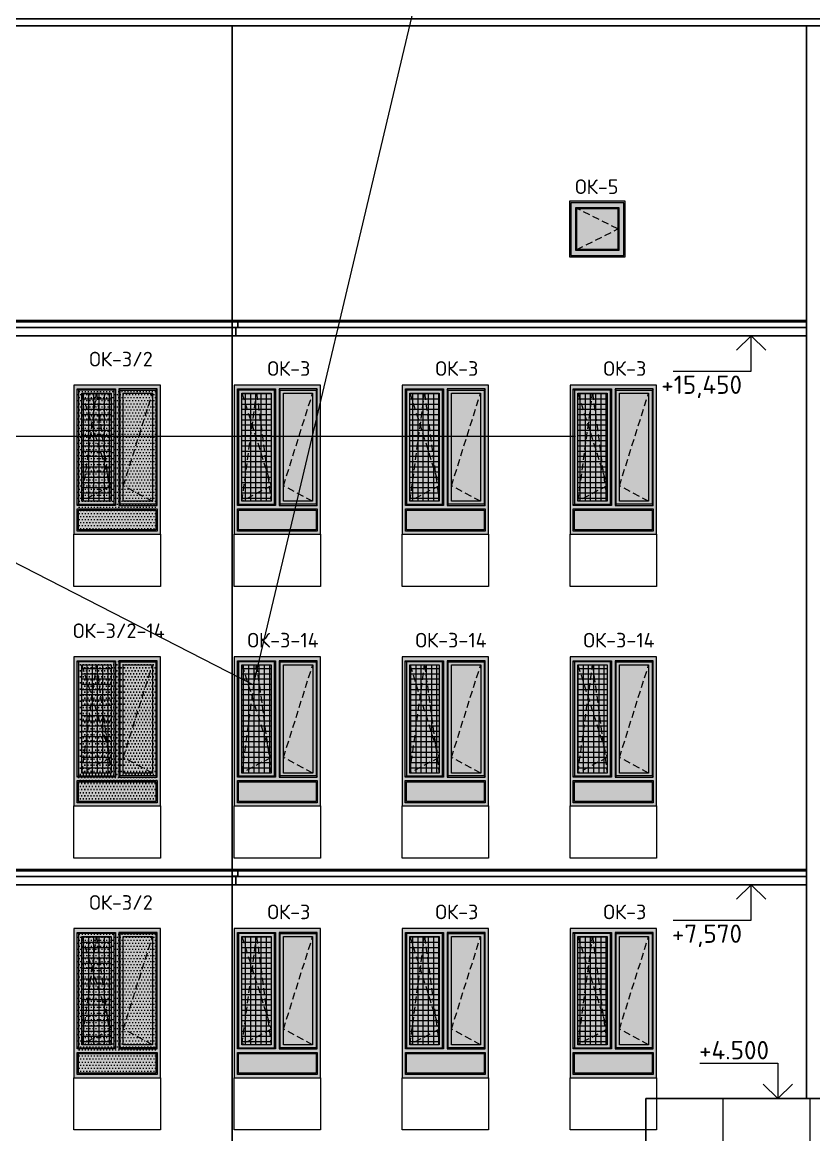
# Model space of a CAD drawing. Header units: millimetres. Extents: x -136099598 to 9192475, y 0 to 555997.
# Drawn here: x -331665 to -320310, y 292534 to 308503 of the extents above; entities that cross this region are included whole.
import ezdxf
from ezdxf import colors
from ezdxf.entities.mleader import LeaderData, LeaderLine
from ezdxf.math import Vec2, Vec3

# ---------------------------------------------------------------- set-up
doc = ezdxf.new("R2010")
doc.units = ezdxf.units.MM
doc.header["$MEASUREMENT"] = 0
doc.linetypes.add('ADSK_Штриховая_ш2 п1', pattern=[3, 2, -1])
doc.layers.get('0').update_dxf_attribs({"color": 250, "lineweight": 9})
doc.layers.add('!_Окно_00_Штрих_Стекло', color=7, linetype='Continuous', lineweight=0, true_color=0x737373)
doc.layers.add('RAL 7016', color=7, linetype='Continuous', lineweight=0, true_color=0x383e42)
for name, color, linetype in [('PDF _0', 7, 'Continuous'), ('PDF _PDF _0', 7, 'Continuous'), ('PDF _Текст', 7, 'Continuous')]:
    doc.layers.add(name, color=color, linetype=linetype)
for name, color, linetype, lineweight in [('АР-Выноски', 5, 'Continuous', 5), ('АР_Карниз основная часть 4 этажа', 103, 'Continuous', 30), ('АР_колонны металлические', 251, 'Continuous', 30), ('АР_Отметки', 250, 'Continuous', 15), ('Подвал', 250, 'ADSK_Штриховая_ш2 п1', 30), ('РАЗМЕРЫ ВНУТРЕННИЕ', 137, 'Continuous', 5), ('СТЕНЫ кирпич ЛИДЕР', 250, 'Continuous', 15), ('Фасад_тонкие', 7, 'Continuous', 5)]:
    doc.layers.add(name, color=color, linetype=linetype, lineweight=lineweight)
doc.styles.add('ICOCPEUR', font='isocpeur.ttf')
doc.styles.add('ISOCPEUR', font='isocpeur.ttf', dxfattribs={"width": 0.7})
doc.styles.add('PDF ISOCPEUR', font='isocpeur.ttf')
pattern_1 = [(180, (113, 473.496), (-7e-15, -75), []), (270, (113, 473.496), (75, -1e-14), [])]

# ---------------------------------------------------------------- blocks, each defined once
blk = doc.blocks.new('A$Cb9b29b39')
at = {"layer": '!_Окно_00_Штрих_Стекло'}
h = blk.add_hatch(color=256, dxfattribs=at)
h.dxf.hatch_style = 1
h.set_gradient(color1=(70, 92, 124), color2=(219, 225, 235), name='CURVED')
h.paths.add_polyline_path([(113, 2027), (532, 2027), (532, 473), (113, 473)])
h.paths.add_polyline_path([(1127, 2027), (708, 2027), (708, 473), (1127, 473)])
h.paths.add_polyline_path([(63, 347), (1177, 347), (1177, 63), (63, 63)])
at = {"layer": 'PDF _PDF _0', "lineweight": 0, "true_color": 0x636466}
h = blk.add_hatch(dxfattribs=at)
h.set_pattern_fill('ANSI37', color=251, scale=600, angle=135)
h.set_pattern_definition(pattern_1)
h.paths.add_polyline_path([(532, 473), (532, 2027), (113, 2026), (113, 473)])
at = {"layer": 'RAL 7016'}
h = blk.add_hatch(color=256, dxfattribs=at)
h.dxf.hatch_style = 1
h.paths.add_polyline_path([(0, 0), (1240, 0), (1240, 2140), (0, 2140)])
h.paths.add_polyline_path([(63, 347), (1177, 347), (1177, 63), (63, 63)], flags=16)
h.paths.add_polyline_path([(708, 2027), (1127, 2027), (1127, 473), (708, 473)], flags=16)
h.paths.add_polyline_path([(113, 2027), (532, 2027), (532, 473), (113, 473)], flags=16)
at = {"layer": 'PDF _0', "linetype": 'ADSK_Штриховая_ш2 п1', "lineweight": 0, "ltscale": 50}
for p, q in [((113, 473), (323, 2027)), ((113, 2027), (532, 697)), ((323, 2027), (532, 473)), ((708, 697), (1127, 2027)), ((532, 697), (113, 473)), ((1127, 473), (708, 697))]:
    blk.add_line(p, q, dxfattribs=at)
at = {"layer": 'PDF _Текст'}
for points in [[(0, 0), (1240, 0), (1240, 2140), (0, 2140)], [(113, 2027), (532, 2027), (532, 473), (113, 473)], [(708, 2027), (1127, 2027), (1127, 473), (708, 473)], [(47, 363), (1193, 363), (1193, 47), (47, 47)], [(63, 347), (1177, 347), (1177, 63), (63, 63)]]:
    blk.add_lwpolyline(points, close=True, dxfattribs=at)
at = {"layer": 'РАЗМЕРЫ ВНУТРЕННИЕ'}
for p, q in [((47, 2086), (63, 2070)), ((579, 2070), (595, 2086)), ((662, 2070), (646, 2086)), ((1193, 2086), (1177, 2070)), ((63, 430), (47, 414)), ((579, 430), (595, 414)), ((662, 430), (646, 414)), ((1177, 430), (1193, 414))]:
    blk.add_line(p, q, dxfattribs=at)
at = {"layer": 'РАЗМЕРЫ ВНУТРЕННИЕ', "color": 7}
for points in [[(595, 414), (47, 414), (47, 2086), (595, 2086)], [(646, 414), (1193, 414), (1193, 2086), (646, 2086)]]:
    blk.add_lwpolyline(points, close=True, dxfattribs=at)
at = {"layer": 'РАЗМЕРЫ ВНУТРЕННИЕ'}
for points in [[(63, 430), (579, 430), (579, 2070), (63, 2070)], [(1177, 430), (662, 430), (662, 2070), (1177, 2070)]]:
    blk.add_lwpolyline(points, close=True, dxfattribs=at)
at = {"layer": 'PDF _Текст', "lineweight": 0, "insert": (478, 2274), "char_height": 210, "attachment_point": 7, "style": 'PDF ISOCPEUR'}
blk.add_mtext('ОК-3', dxfattribs=at)
blk = doc.blocks.new('A$C51732155')
at = {"layer": '!_Окно_00_Штрих_Стекло'}
h = blk.add_hatch(color=256, dxfattribs=at)
h.dxf.hatch_style = 1
h.set_gradient(color1=(70, 92, 124), color2=(219, 225, 235), name='CURVED')
h.paths.add_polyline_path([(104, 106), (693, 106), (693, 695), (104, 695)])
at = {"layer": 'RAL 7016', "ltscale": 100, "transparency": 33554687}
h = blk.add_hatch(color=256, dxfattribs=at)
h.dxf.hatch_style = 1
h.paths.add_polyline_path([(798, 798), (0, 798), (0, 0), (798, 0)])
h.paths.add_polyline_path([(693, 695), (693, 106), (104, 106), (104, 695)], flags=16)
at = {"layer": 'PDF _0', "lineweight": 0}
blk.add_lwpolyline([(89, 710), (708, 710), (709, 92), (89, 92)], close=True, dxfattribs=at)
at = {"layer": 'PDF _0', "linetype": 'ADSK_Штриховая_ш2 п1', "lineweight": 0, "ltscale": 50}
blk.add_lwpolyline([(104, 106), (693, 401), (104, 695)], dxfattribs=at)
at = {"layer": 'PDF _PDF _0', "lineweight": 0}
for points in [[(0, 0), (798, 0), (798, 798), (0, 798)], [(20, 20), (778, 20), (778, 778), (20, 778)], [(693, 106), (104, 106), (104, 695), (693, 695)]]:
    blk.add_lwpolyline(points, close=True, dxfattribs=at)
at = {"layer": 'PDF _Текст', "lineweight": 0, "insert": (81, 902), "char_height": 210, "attachment_point": 7, "style": 'PDF ISOCPEUR'}
blk.add_mtext('ОК-5', dxfattribs=at)
blk = doc.blocks.new('A$C3f7f453c')
at = {"layer": '!_Окно_00_Штрих_Стекло'}
h = blk.add_hatch(color=256, dxfattribs=at)
h.dxf.hatch_style = 1
h.set_gradient(color1=(70, 92, 124), color2=(219, 225, 235), name='CURVED')
h.paths.add_polyline_path([(113, 2027), (532, 2027), (532, 473), (113, 473)])
h.paths.add_polyline_path([(1127, 2027), (708, 2027), (708, 473), (1127, 473)])
h.paths.add_polyline_path([(63, 347), (1177, 347), (1177, 63), (63, 63)])
h = blk.add_hatch()
h.set_pattern_fill('DOTS', color=256, scale=700)
h.set_pattern_definition([(0, (189864.078, -282171.71), (21.875, 43.75), [0, -43.75])])
h.paths.add_polyline_path([(1193, 2086), (47, 2086), (47, 47), (1193, 47)])
at = {"layer": 'PDF _PDF _0', "lineweight": 0, "true_color": 0x636466}
h = blk.add_hatch(dxfattribs=at)
h.set_pattern_fill('ANSI37', color=251, scale=600, angle=135)
h.set_pattern_definition(pattern_1)
h.paths.add_polyline_path([(532, 473), (532, 2027), (113, 2026), (113, 473)])
at = {"layer": 'RAL 7016'}
h = blk.add_hatch(color=256, dxfattribs=at)
h.dxf.hatch_style = 1
h.paths.add_polyline_path([(0, 0), (1240, 0), (1240, 2140), (0, 2140)])
h.paths.add_polyline_path([(63, 347), (1177, 347), (1177, 63), (63, 63)], flags=16)
h.paths.add_polyline_path([(708, 2027), (1127, 2027), (1127, 473), (708, 473)], flags=16)
h.paths.add_polyline_path([(113, 2027), (532, 2027), (532, 473), (113, 473)], flags=16)
at = {"layer": 'PDF _0', "linetype": 'ADSK_Штриховая_ш2 п1', "lineweight": 0, "ltscale": 50}
for p, q in [((113, 473), (323, 2027)), ((113, 2027), (532, 697)), ((323, 2027), (532, 473)), ((708, 697), (1127, 2027)), ((532, 697), (113, 473)), ((1127, 473), (708, 697))]:
    blk.add_line(p, q, dxfattribs=at)
at = {"layer": 'PDF _Текст'}
for points in [[(0, 0), (1240, 0), (1240, 2140), (0, 2140)], [(113, 2027), (532, 2027), (532, 473), (113, 473)], [(708, 2027), (1127, 2027), (1127, 473), (708, 473)], [(47, 363), (1193, 363), (1193, 47), (47, 47)], [(63, 347), (1177, 347), (1177, 63), (63, 63)]]:
    blk.add_lwpolyline(points, close=True, dxfattribs=at)
at = {"layer": 'РАЗМЕРЫ ВНУТРЕННИЕ'}
for p, q in [((47, 2086), (63, 2070)), ((579, 2070), (595, 2086)), ((662, 2070), (646, 2086)), ((1193, 2086), (1177, 2070)), ((63, 430), (47, 414)), ((579, 430), (595, 414)), ((662, 430), (646, 414)), ((1177, 430), (1193, 414))]:
    blk.add_line(p, q, dxfattribs=at)
at = {"layer": 'РАЗМЕРЫ ВНУТРЕННИЕ', "color": 7}
for points in [[(595, 414), (47, 414), (47, 2086), (595, 2086)], [(646, 414), (1193, 414), (1193, 2086), (646, 2086)]]:
    blk.add_lwpolyline(points, close=True, dxfattribs=at)
at = {"layer": 'РАЗМЕРЫ ВНУТРЕННИЕ'}
for points in [[(63, 430), (579, 430), (579, 2070), (63, 2070)], [(1177, 430), (662, 430), (662, 2070), (1177, 2070)]]:
    blk.add_lwpolyline(points, close=True, dxfattribs=at)
at = {"layer": 'PDF _Текст', "lineweight": 0, "insert": (220, 2409), "char_height": 210, "attachment_point": 7, "style": 'PDF ISOCPEUR'}
blk.add_mtext('ОК-3/2', dxfattribs=at)
blk = doc.blocks.new('Карниз основная часть')
at = {"layer": 'АР_Карниз основная часть 4 этажа', "ltscale": 150}
for points in [[(-350192, 304004), (-350242, 304004), (-350242, 304124), (-350272, 304124), (-350272, 304204), (-350192, 304224)], [(-350272, 304204), (-350192, 304204)], [(-350242, 304124), (-350192, 304124)]]:
    blk.add_lwpolyline(points, dxfattribs=at)
blk = doc.blocks.new('_DotSmall')
at = {"color": 0, "linetype": 'ByBlock', "const_width": 0.5}
blk.add_lwpolyline([(-0.0625, 0, 1), (0.0625, 0, 1)], format="xyb", close=True, dxfattribs=at)
blk = doc.blocks.new('ок-3-14')
at = {"layer": '!_Окно_00_Штрих_Стекло'}
h = blk.add_hatch(color=256, dxfattribs=at)
h.dxf.hatch_style = 1
h.set_gradient(color1=(70, 92, 124), color2=(219, 225, 235), name='CURVED')
h.paths.add_polyline_path([(17784, 299280), (18204, 299280), (18204, 297727), (17784, 297727)])
h.paths.add_polyline_path([(18799, 299280), (18380, 299280), (18380, 297727), (18799, 297727)])
h.paths.add_polyline_path([(17734, 297601), (18849, 297601), (18849, 297317), (17734, 297317)])
at = {"layer": 'PDF _PDF _0', "lineweight": 0, "true_color": 0x636466}
h = blk.add_hatch(dxfattribs=at)
h.set_pattern_fill('ANSI37', color=251, scale=600, angle=135)
h.set_pattern_definition([(180, (17784.47, 297727.05), (-7e-15, -75), []), (270, (17784.47, 297727.05), (75, -1e-14), [])])
h.paths.add_polyline_path([(18204, 297727), (18204, 299280), (17784, 299279), (17784, 297727)])
at = {"layer": 'RAL 7016'}
h = blk.add_hatch(color=256, dxfattribs=at)
h.dxf.hatch_style = 1
h.paths.add_polyline_path([(17671, 297254), (18912, 297254), (18912, 299393), (17671, 299393)])
h.paths.add_polyline_path([(17734, 297601), (18849, 297601), (18849, 297317), (17734, 297317)], flags=16)
h.paths.add_polyline_path([(18380, 299280), (18799, 299280), (18799, 297727), (18380, 297727)], flags=16)
h.paths.add_polyline_path([(17784, 299280), (18204, 299280), (18204, 297727), (17784, 297727)], flags=16)
at = {"layer": 'PDF _0', "linetype": 'ADSK_Штриховая_ш2 п1', "lineweight": 0, "ltscale": 50}
for p, q in [((17784, 297727), (17994, 299280)), ((17784, 299280), (18204, 297951)), ((17994, 299280), (18204, 297727)), ((18380, 297951), (18799, 299280)), ((18204, 297951), (17784, 297727)), ((18799, 297727), (18380, 297951))]:
    blk.add_line(p, q, dxfattribs=at)
at = {"layer": 'PDF _Текст'}
for points in [[(17671, 297254), (18912, 297254), (18912, 299393), (17671, 299393)], [(17784, 299280), (18204, 299280), (18204, 297727), (17784, 297727)], [(18380, 299280), (18799, 299280), (18799, 297727), (18380, 297727)], [(17718, 297617), (18865, 297617), (18865, 297301), (17718, 297301)], [(17734, 297601), (18849, 297601), (18849, 297317), (17734, 297317)]]:
    blk.add_lwpolyline(points, close=True, dxfattribs=at)
at = {"layer": 'РАЗМЕРЫ ВНУТРЕННИЕ'}
for p, q in [((17718, 299339), (17734, 299323)), ((18250, 299323), (18266, 299339)), ((18333, 299323), (18317, 299339)), ((18865, 299339), (18849, 299323)), ((17734, 297684), (17718, 297668)), ((18250, 297684), (18266, 297668)), ((18333, 297684), (18317, 297668)), ((18849, 297684), (18865, 297668))]:
    blk.add_line(p, q, dxfattribs=at)
at = {"layer": 'РАЗМЕРЫ ВНУТРЕННИЕ', "color": 7}
for points in [[(18266, 297668), (17718, 297668), (17718, 299339), (18266, 299339)], [(18317, 297668), (18865, 297668), (18865, 299339), (18317, 299339)]]:
    blk.add_lwpolyline(points, close=True, dxfattribs=at)
at = {"layer": 'РАЗМЕРЫ ВНУТРЕННИЕ'}
for points in [[(17734, 297684), (18250, 297684), (18250, 299323), (17734, 299323)], [(18849, 297684), (18333, 297684), (18333, 299323), (18849, 299323)]]:
    blk.add_lwpolyline(points, close=True, dxfattribs=at)
at = {"layer": 'PDF _Текст', "lineweight": 0, "insert": (17863, 299528), "char_height": 210, "attachment_point": 7, "style": 'PDF ISOCPEUR'}
blk.add_mtext('ОК-3-14', dxfattribs=at)
blk = doc.blocks.new('ок-3дробь2-14')
at = {"layer": '!_Окно_00_Штрих_Стекло'}
h = blk.add_hatch(color=256, dxfattribs=at)
h.dxf.hatch_style = 1
h.set_gradient(color1=(70, 92, 124), color2=(219, 225, 235), name='CURVED')
h.paths.add_polyline_path([(-301484, 299280), (-301065, 299280), (-301065, 297727), (-301484, 297727)])
h.paths.add_polyline_path([(-300470, 299280), (-300889, 299280), (-300889, 297727), (-300470, 297727)])
h.paths.add_polyline_path([(-301534, 297601), (-300420, 297601), (-300420, 297317), (-301534, 297317)])
h = blk.add_hatch()
h.set_pattern_fill('DOTS', color=256, scale=700)
h.set_pattern_definition([(0, (-111732.905, 15081.84), (21.875, 43.75), [0, -43.75])])
h.paths.add_polyline_path([(-300404, 299339), (-301550, 299339), (-301550, 297301), (-300404, 297301)])
at = {"layer": 'PDF _PDF _0', "lineweight": 0, "true_color": 0x636466}
h = blk.add_hatch(dxfattribs=at)
h.set_pattern_fill('ANSI37', color=251, scale=600, angle=135)
h.set_pattern_definition([(180, (-301483.98, 297727.05), (-7e-15, -75), []), (270, (-301483.98, 297727.05), (75, -1e-14), [])])
h.paths.add_polyline_path([(-301065, 297727), (-301065, 299280), (-301484, 299279), (-301484, 297727)])
at = {"layer": 'RAL 7016'}
h = blk.add_hatch(color=256, dxfattribs=at)
h.dxf.hatch_style = 1
h.paths.add_polyline_path([(-301597, 297254), (-300357, 297254), (-300357, 299393), (-301597, 299393)])
h.paths.add_polyline_path([(-301534, 297601), (-300420, 297601), (-300420, 297317), (-301534, 297317)], flags=16)
h.paths.add_polyline_path([(-300889, 299280), (-300470, 299280), (-300470, 297727), (-300889, 297727)], flags=16)
h.paths.add_polyline_path([(-301484, 299280), (-301065, 299280), (-301065, 297727), (-301484, 297727)], flags=16)
at = {"layer": 'PDF _0', "linetype": 'ADSK_Штриховая_ш2 п1', "lineweight": 0, "ltscale": 50}
for p, q in [((-301484, 297727), (-301274, 299280)), ((-301484, 299280), (-301065, 297951)), ((-301274, 299280), (-301065, 297727)), ((-300889, 297951), (-300470, 299280)), ((-301065, 297951), (-301484, 297727)), ((-300470, 297727), (-300889, 297951))]:
    blk.add_line(p, q, dxfattribs=at)
at = {"layer": 'PDF _Текст'}
for points in [[(-301597, 297254), (-300357, 297254), (-300357, 299393), (-301597, 299393)], [(-301484, 299280), (-301065, 299280), (-301065, 297727), (-301484, 297727)], [(-300889, 299280), (-300470, 299280), (-300470, 297727), (-300889, 297727)], [(-301550, 297617), (-300404, 297617), (-300404, 297301), (-301550, 297301)], [(-301534, 297601), (-300420, 297601), (-300420, 297317), (-301534, 297317)]]:
    blk.add_lwpolyline(points, close=True, dxfattribs=at)
at = {"layer": 'РАЗМЕРЫ ВНУТРЕННИЕ'}
for p, q in [((-301550, 299339), (-301534, 299323)), ((-301018, 299323), (-301002, 299339)), ((-300935, 299323), (-300951, 299339)), ((-300404, 299339), (-300420, 299323)), ((-301534, 297684), (-301550, 297668)), ((-301018, 297684), (-301002, 297668)), ((-300935, 297684), (-300951, 297668)), ((-300420, 297684), (-300404, 297668))]:
    blk.add_line(p, q, dxfattribs=at)
at = {"layer": 'РАЗМЕРЫ ВНУТРЕННИЕ', "color": 7}
for points in [[(-301002, 297668), (-301550, 297668), (-301550, 299339), (-301002, 299339)], [(-300951, 297668), (-300404, 297668), (-300404, 299339), (-300951, 299339)]]:
    blk.add_lwpolyline(points, close=True, dxfattribs=at)
at = {"layer": 'РАЗМЕРЫ ВНУТРЕННИЕ'}
for points in [[(-301534, 297684), (-301018, 297684), (-301018, 299323), (-301534, 299323)], [(-300420, 297684), (-300935, 297684), (-300935, 299323), (-300420, 299323)]]:
    blk.add_lwpolyline(points, close=True, dxfattribs=at)
at = {"layer": 'PDF _Текст', "lineweight": 0, "insert": (-301611, 299663), "char_height": 210, "attachment_point": 7, "style": 'PDF ISOCPEUR'}
blk.add_mtext('ОК-3/2-14', dxfattribs=at)

msp = doc.modelspace()

# ---------------------------------------------------------------- hatches: boundary and pattern name
at = {"layer": 'СТЕНЫ кирпич ЛИДЕР', "lineweight": 5, "ltscale": 100}
h = msp.add_hatch(dxfattribs=at)
h.set_pattern_fill('GRATE', color=256, scale=40000, angle=90)
h.set_pattern_definition([(90, (198387.5, 4000), (-1250, 8e-14), []), (180, (198387.5, 4000), (-6e-13, -5000), [])])
h.paths.add_polyline_path([(-308424.1, 293053.5), (-322720.9, 293053.6), (-322720.5, 291853.6), (-308423.6, 291853.5)])

# ---------------------------------------------------------------- linework, layer by layer
at = {"layer": 'PDF _0', "lineweight": 0}
msp.add_lwpolyline([(-322720.7, 291853.6), (-322720.7, 293053.6)], dxfattribs=at)
at = {"layer": 'АР_Карниз основная часть 4 этажа', "ltscale": 150}
for points in [[(-350192, 304223.6), (-320416.1, 304223.6)], [(-350192, 304203.6), (-320416.1, 304203.6)], [(-350192, 304123.6), (-320416.1, 304123.6)], [(-350192, 304003.6), (-320416.1, 304003.6)], [(-350192, 296343.6), (-320416.1, 296343.6)], [(-350192, 296323.6), (-320416.1, 296323.6)], [(-350192, 296243.6), (-320416.1, 296243.6)], [(-350192, 296123.6), (-320416.1, 296123.6)]]:
    msp.add_lwpolyline(points, dxfattribs=at)
at = {"layer": 'СТЕНЫ кирпич ЛИДЕР', "lineweight": 30, "ltscale": 100}
for p, q in [((-350192, 308453.6), (-281257, 308453.6)), ((-328652, 288223.6), (-328652, 308453.6))]:
    msp.add_line(p, q, dxfattribs=at)
for points in [[(-350192, 308553.5), (-281256.6, 308553.5), (-281256.6, 308453.6), (-350192, 308453.6)], [(-320416, 293053.5), (-310756, 293053.5), (-310755.7, 308453.6), (-320415.7, 308453.6)], [(-322720.7, 293053.6), (-308423.9, 293053.5), (-308423.9, 291853.5), (-322720.7, 291853.6)]]:
    msp.add_lwpolyline(points, close=True, dxfattribs=at)
msp.add_lwpolyline([(-320416.2, 293053.5), (-320415.7, 308453.6)], dxfattribs=at)
at = {"layer": 'СТЕНЫ кирпич ЛИДЕР', "ltscale": 100}
for points in [[(-330923.5, 301153.6), (-329683.3, 301153.6), (-329683.3, 300405.1), (-330923.5, 300405.1)], [(-328626.1, 301153.6), (-327386, 301153.6), (-327386, 300405.1), (-328626.1, 300405.1)], [(-326216.1, 301153.6), (-324976, 301153.6), (-324976, 300405.1), (-326216.1, 300405.1)], [(-323806.3, 301153.6), (-322566.1, 301153.6), (-322566.1, 300405.1), (-323806.3, 300405.1)], [(-330923.5, 297253.6), (-329683.3, 297253.6), (-329683.3, 296505.1), (-330923.5, 296505.1)], [(-328626.1, 297253.6), (-327386, 297253.6), (-327386, 296505.1), (-328626.1, 296505.1)], [(-326216.1, 297253.6), (-324976, 297253.6), (-324976, 296505.1), (-326216.1, 296505.1)], [(-323806.3, 297253.6), (-322566.1, 297253.6), (-322566.1, 296505.1), (-323806.3, 296505.1)], [(-330923.5, 293353.6), (-329683.3, 293353.6), (-329683.3, 292605.1), (-330923.5, 292605.1)], [(-328626.1, 293353.6), (-327386, 293353.6), (-327386, 292605.1), (-328626.1, 292605.1)], [(-326216.1, 293353.6), (-324976, 293353.6), (-324976, 292605.1), (-326216.1, 292605.1)], [(-323806.3, 293353.6), (-322566.1, 293353.6), (-322566.1, 292605.1), (-323806.3, 292605.1)], [(-322720.7, 293053.6), (-308423.9, 293053.6), (-308423.9, 291853.6), (-322720.7, 291853.6)]]:
    msp.add_lwpolyline(points, close=True, dxfattribs=at)
at = {"layer": 'Фасад_тонкие', "lineweight": 25}
for p, q in [((-320742.8, 304003.6), (-321677.8, 304003.6)), ((-320742.8, 296123.6), (-321677.8, 296123.6))]:
    msp.add_line(p, q, dxfattribs=at)
for points in [[(-322326, 303493.6), (-321210.3, 303493.6), (-321210.3, 304003.6), (-320996.9, 303794.7), (-321210.3, 304003.6), (-321419.2, 303794.7)], [(-322326, 295613.6), (-321210.3, 295613.6), (-321210.3, 296123.6), (-320996.9, 295914.7), (-321210.3, 296123.6), (-321419.2, 295914.7)]]:
    msp.add_lwpolyline(points, dxfattribs=at)
at = {"layer": 'Фасад_тонкие', "lineweight": 15}
msp.add_lwpolyline([(-321943.5, 293563.5), (-320827.8, 293563.5), (-320827.8, 293053.6), (-320614.4, 293262.5), (-320827.8, 293053.6), (-321036.7, 293262.5)], dxfattribs=at)

# ---------------------------------------------------------------- block references
at = {"ltscale": 150}
for p in [(-330923.5, 301153.6), (-330923.5, 293353.6)]:
    msp.add_blockref('A$C3f7f453c', p, dxfattribs=at)
at = {"layer": 'АР_Карниз основная часть 4 этажа', "xscale": -1}
for p in [(-678844, 0), (-678844, -7880)]:
    msp.add_blockref('Карниз основная часть', p, dxfattribs=at)
at = {"layer": 'АР_колонны металлические'}
for name, p in [('ок-3дробь2-14', (-29326.5, 0)), ('ок-3-14', (-346297.6, 0)), ('ок-3-14', (-343887.6, 0)), ('ок-3-14', (-341477.8, 0))]:
    msp.add_blockref(name, p, dxfattribs=at)
at = {"layer": 'Подвал', "ltscale": 150}
for name, p in [('A$C51732155', (-323814.1, 305135.4)), ('A$Cb9b29b39', (-328626.1, 301153.6)), ('A$Cb9b29b39', (-326216.1, 301153.6)), ('A$Cb9b29b39', (-323806.3, 301153.6)), ('A$Cb9b29b39', (-328626.1, 293353.6)), ('A$Cb9b29b39', (-326216.1, 293353.6)), ('A$Cb9b29b39', (-323806.3, 293353.6))]:
    msp.add_blockref(name, p, dxfattribs=at)

# ---------------------------------------------------------------- texts
at = {"layer": 'PDF _0', "color": 18, "lineweight": 25, "true_color": 0x000000, "char_height": 262.49, "width": 905.602, "attachment_point": 3, "style": 'PDF ISOCPEUR'}
for s, insert in [('+15,450', (-321338.8, 303431.6)), ('+7,570', (-321338.8, 295551.6))]:
    msp.add_mtext(s, dxfattribs=dict(at, insert=insert))
at = {"layer": 'PDF _0', "color": 18, "lineweight": 0, "true_color": 0x000000, "insert": (-320951.6, 293617.1), "char_height": 262.49, "attachment_point": 9, "style": 'PDF ISOCPEUR'}
msp.add_mtext('+4.500', dxfattribs=at)

# ---------------------------------------------------------------- leaders
at = {"layer": 'АР-Выноски'}
ml = msp.add_multileader_mtext('Standard', dxfattribs=at)
ml.set_content('\\A1;{\\W0.8;Установка москитных сеток на поворотно-откидные створки, в весенний, летний и осенний период.}', color=256, style='ICOCPEUR')
ml.set_leader_properties()
ml.build(insert=Vec2(0, 0))
ml.multileader.update_dxf_attribs({"text_left_attachment_type": 6, "text_right_attachment_type": 6, "dogleg_length": 100, "arrow_head_size": 250})
ctx = ml.context
ctx.base_point, ctx.char_height, ctx.arrow_head_size, ctx.landing_gap_size, ctx.plane_origin = Vec3(-324661.4, 312767.7), 250, 250, 25, Vec3(-318145.6, 312318.7)
ctx.left_attachment, ctx.right_attachment = 6, 6
notes = []
notes.append((ctx, [(1, (1, 1, 0), (-325080.7, 312767.7), (1, 0), 419.2, [(2, [(-323477.7, 302557.3), (-335288.4, 302557.3), (-328347.1, 298991.8)], 0, [])])]))
ctx.mtext.insert, ctx.mtext.width, ctx.mtext.defined_height, ctx.mtext.flow_direction = Vec3(-324636.4, 313092.7), 7622.924, 230, 5
ml = msp.add_multileader_mtext('Standard', dxfattribs=at)
ml.set_content('{\\W0.8;Установка \\A1;трехгнездного флагодержателя}', color=256, style='ICOCPEUR')
ml.set_leader_properties()
ml.build(insert=Vec2(0, 0))
ml.multileader.update_dxf_attribs({"text_left_attachment_type": 6, "text_right_attachment_type": 6, "dogleg_length": 91.5, "arrow_head_size": 250})
ctx = ml.context
ctx.base_point, ctx.char_height, ctx.arrow_head_size, ctx.landing_gap_size, ctx.plane_origin = Vec3(-323673.4, 287102.9), 250, 250, 25, Vec3(-316742.2, 289566.3)
ctx.left_attachment, ctx.right_attachment = 6, 6
notes.append((ctx, [(0, (1, 1, 0), (-318021.9, 287102.9), (-1, 0), 91.5, [(0, [(-315586.1, 296123.6)], 0, [])])]))
ctx.mtext.insert, ctx.mtext.width, ctx.mtext.flow_direction = Vec3(-323648.4, 287427.9), 5536.536, 5
at = {"layer": 'АР_Отметки'}
ml = msp.add_multileader_mtext('Standard', dxfattribs=at)
ml.set_content('+19,400', color=256, style='ISOCPEUR')
ml.set_leader_properties(color=256, linetype='Continuous', lineweight=-1)
ml.set_arrow_properties(name='DOTSMALL')
ml.build(insert=Vec2(0, 0))
ml.multileader.update_dxf_attribs({"has_text_frame": 1, "text_left_attachment_type": 4, "text_right_attachment_type": 4, "dogleg_length": 100, "arrow_head_size": 180})
ctx = ml.context
ctx.base_point, ctx.char_height, ctx.arrow_head_size, ctx.landing_gap_size, ctx.plane_origin = Vec3(-322660.1, 485151.1), 250, 180, 50, Vec3(-322657.2, 482963.8)
ctx.left_attachment, ctx.right_attachment = 4, 4
notes.append((ctx, [(0, (0, 0, 0), (0, 0), (1, 0), 1, [])]))
ctx.mtext.insert, ctx.mtext.width, ctx.mtext.defined_height, ctx.mtext.line_spacing_style, ctx.mtext.flow_direction = Vec3(-322610.1, 485484.5), 696.035, 776.5, 2, 5
for ctx, leaders in notes:
    for number, flags, end, landing, length, lines in leaders:
        leader = LeaderData()
        leader.index, (leader.has_last_leader_line, leader.has_dogleg_vector, leader.attachment_direction) = number, flags
        leader.last_leader_point, leader.dogleg_vector, leader.dogleg_length = Vec3(end), Vec3(landing), length
        for number, points, colour, breaks in lines:
            line = LeaderLine()
            line.index, line.vertices, line.color, line.breaks = number, Vec3.list(points), colors.encode_raw_color(colour), breaks
            leader.lines.append(line)
        ctx.leaders.append(leader)

doc.saveas('drawing.dxf')
